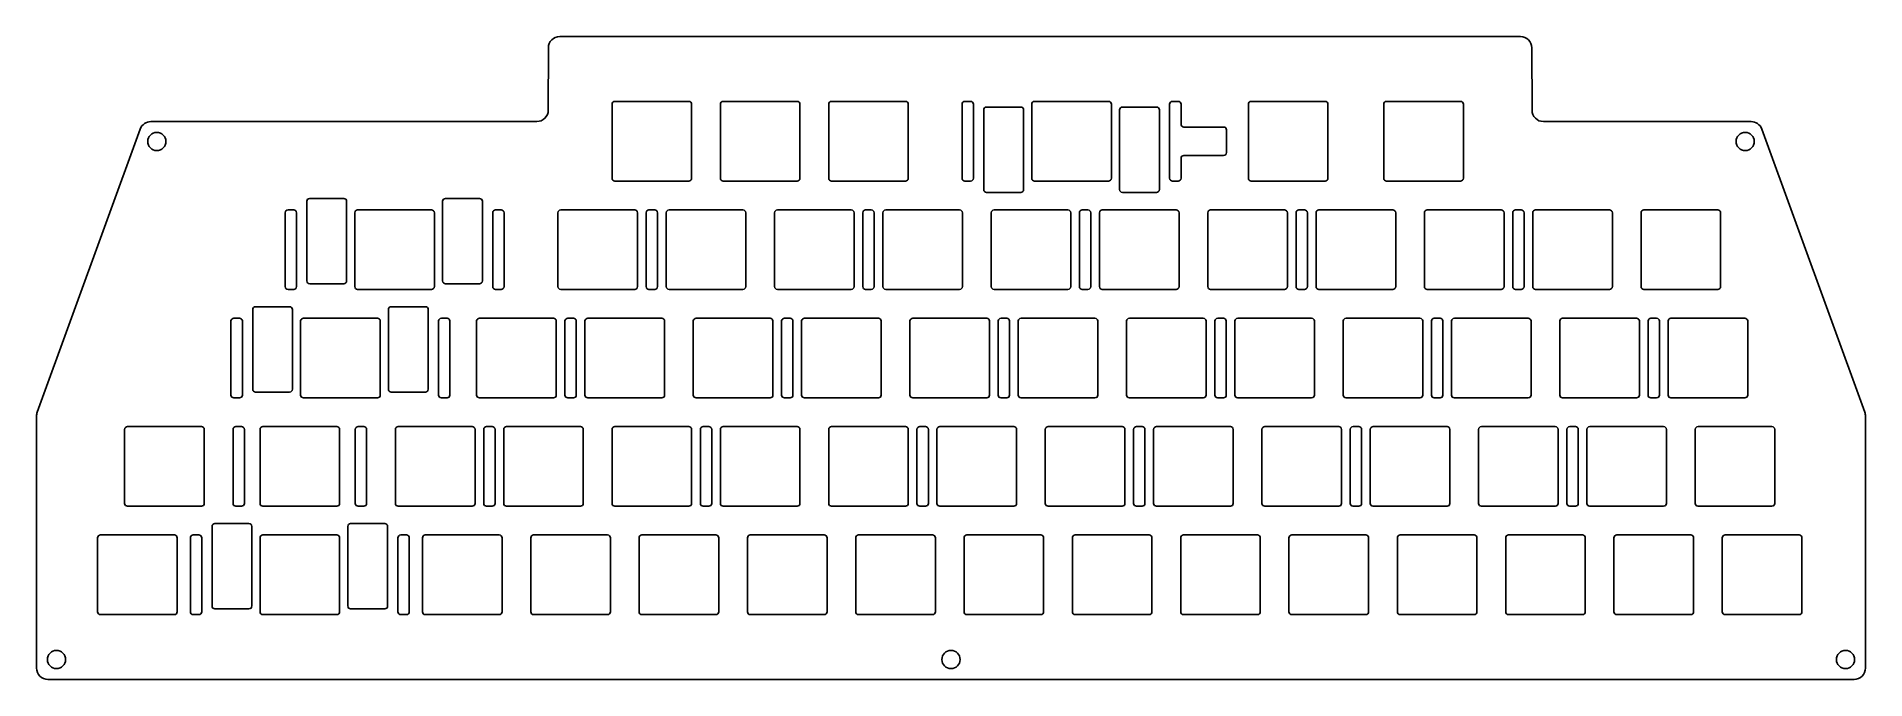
# Model space of a CAD drawing. Header units: millimetres. Extents: x -313 to 9, y -9 to 104.
import ezdxf

# ---------------------------------------------------------------- set-up
doc = ezdxf.new("R2010")
doc.units = ezdxf.units.MM
doc.layers.get('0').update_dxf_attribs({"linetype": 'CONTINUOUS'})

msp = doc.modelspace()

# ---------------------------------------------------------------- linework, layer by layer
for points in [[(6.65, -8.88, 0.414214), (8.65, -6.88), (8.65, 37.42, 0.087415), (8.53, 38.1), (-9.57, 87.87, 0.315379), (-11.45, 89.19), (-47.99, 89.19, -0.413699), (-49.99, 91.18), (-50.01, 102.13, 0.413699), (-52.01, 104.12), (-220.99, 104.12, 0.413699), (-222.99, 102.13), (-223.01, 91.18, -0.413699), (-225.01, 89.19), (-292.9, 89.19, 0.31538), (-294.78, 87.87), (-312.88, 38.1, 0.087414), (-313, 37.42), (-313, -6.88, 0.414214), (-311, -8.88)], [(-198.29, 78.72, 0.414214), (-197.79, 79.22), (-197.79, 92.22, 0.414214), (-198.29, 92.73), (-211.29, 92.73, 0.414214), (-211.79, 92.22), (-211.79, 79.22, 0.414214), (-211.29, 78.72)], [(-179.24, 78.72, 0.414214), (-178.74, 79.22), (-178.74, 92.22, 0.414214), (-179.24, 92.73), (-192.24, 92.73, 0.414214), (-192.74, 92.22), (-192.74, 79.22, 0.414214), (-192.24, 78.72)], [(-160.19, 78.72, 0.414214), (-159.69, 79.22), (-159.69, 92.22, 0.414214), (-160.19, 92.73), (-173.19, 92.73, 0.414214), (-173.69, 92.22), (-173.69, 79.22, 0.414214), (-173.19, 78.72)], [(-149.72, 92.73, 0.414214), (-150.22, 92.22), (-150.22, 79.22, 0.414214), (-149.72, 78.72), (-148.72, 78.72, 0.414214), (-148.22, 79.22), (-148.22, 92.22, 0.414214), (-148.72, 92.73)], [(-146.41, 77.22), (-146.41, 91.23, -0.414214), (-145.91, 91.73), (-139.91, 91.73, -0.414214), (-139.41, 91.23), (-139.41, 77.22, -0.414214), (-139.91, 76.72), (-145.91, 76.72, -0.414214)], [(-124.47, 78.72, 0.414214), (-123.97, 79.22), (-123.97, 92.22, 0.414214), (-124.47, 92.73), (-137.47, 92.73, 0.414214), (-137.97, 92.22), (-137.97, 79.22, 0.414214), (-137.47, 78.72)], [(-122.03, 91.73, 0.414214), (-122.53, 91.23), (-122.53, 77.22, 0.414214), (-122.03, 76.72), (-116.03, 76.72, 0.414214), (-115.53, 77.22), (-115.53, 91.23, 0.414214), (-116.03, 91.73)], [(-111.22, 83.23, 0.414214), (-111.72, 82.73), (-111.72, 79.22, -0.414214), (-112.22, 78.72), (-113.22, 78.72, -0.414214), (-113.72, 79.22), (-113.72, 92.22, -0.414214), (-113.22, 92.73), (-112.22, 92.73, -0.414214), (-111.72, 92.22), (-111.72, 88.73, 0.414214), (-111.22, 88.23), (-104.22, 88.23, -0.414214), (-103.72, 87.73), (-103.72, 83.73, -0.414214), (-104.22, 83.23)], [(-86.37, 78.72, 0.414214), (-85.87, 79.22), (-85.87, 92.22, 0.414214), (-86.37, 92.73), (-99.37, 92.73, 0.414214), (-99.87, 92.22), (-99.87, 79.22, 0.414214), (-99.37, 78.72)], [(-62.56, 78.72, 0.414214), (-62.06, 79.22), (-62.06, 92.22, 0.414214), (-62.56, 92.73), (-75.56, 92.73, 0.414214), (-76.06, 92.22), (-76.06, 79.22, 0.414214), (-75.56, 78.72)], [(-258.97, 60.67, 0.414214), (-258.47, 61.17), (-258.47, 75.17, 0.414214), (-258.97, 75.67), (-264.97, 75.67, 0.414214), (-265.47, 75.17), (-265.47, 61.17, 0.414214), (-264.97, 60.67)], [(-235.09, 60.67, 0.414214), (-234.59, 61.17), (-234.59, 75.17, 0.414214), (-235.09, 75.67), (-241.09, 75.67, 0.414214), (-241.59, 75.17), (-241.59, 61.17, 0.414214), (-241.09, 60.67)], [(-269.28, 60.17, 0.414214), (-268.78, 59.67), (-267.78, 59.67, 0.414214), (-267.28, 60.17), (-267.28, 73.17, 0.414214), (-267.78, 73.67), (-268.78, 73.67, 0.414214), (-269.28, 73.17)], [(-243.53, 59.67, 0.414214), (-243.03, 60.17), (-243.03, 73.17, 0.414214), (-243.53, 73.67), (-256.53, 73.67, 0.414214), (-257.03, 73.17), (-257.03, 60.17, 0.414214), (-256.53, 59.67)], [(-231.28, 59.67, 0.414214), (-230.78, 60.17), (-230.78, 73.17, 0.414214), (-231.28, 73.67), (-232.28, 73.67, 0.414214), (-232.78, 73.17), (-232.78, 60.17, 0.414214), (-232.28, 59.67)], [(-207.81, 59.67, 0.414214), (-207.31, 60.17), (-207.31, 73.17, 0.414214), (-207.81, 73.67), (-220.81, 73.67, 0.414214), (-221.31, 73.17), (-221.31, 60.17, 0.414214), (-220.81, 59.67)], [(-204.29, 59.67, 0.414214), (-203.79, 60.17), (-203.79, 73.17, 0.414214), (-204.29, 73.67), (-205.29, 73.67, 0.414214), (-205.79, 73.17), (-205.79, 60.17, 0.414214), (-205.29, 59.67)], [(-188.76, 59.67, 0.414214), (-188.26, 60.17), (-188.26, 73.17, 0.414214), (-188.76, 73.67), (-201.76, 73.67, 0.414214), (-202.26, 73.17), (-202.26, 60.17, 0.414214), (-201.76, 59.67)], [(-169.71, 59.67, 0.414214), (-169.21, 60.17), (-169.21, 73.17, 0.414214), (-169.71, 73.67), (-182.71, 73.67, 0.414214), (-183.21, 73.17), (-183.21, 60.17, 0.414214), (-182.71, 59.67)], [(-166.19, 59.67, 0.414214), (-165.69, 60.17), (-165.69, 73.17, 0.414214), (-166.19, 73.67), (-167.19, 73.67, 0.414214), (-167.69, 73.17), (-167.69, 60.17, 0.414214), (-167.19, 59.67)], [(-150.66, 59.67, 0.414214), (-150.16, 60.17), (-150.16, 73.17, 0.414214), (-150.66, 73.67), (-163.66, 73.67, 0.414214), (-164.16, 73.17), (-164.16, 60.17, 0.414214), (-163.66, 59.67)], [(-131.61, 59.67, 0.414214), (-131.11, 60.17), (-131.11, 73.17, 0.414214), (-131.61, 73.67), (-144.61, 73.67, 0.414214), (-145.11, 73.17), (-145.11, 60.17, 0.414214), (-144.61, 59.67)], [(-128.09, 59.67, 0.414214), (-127.59, 60.17), (-127.59, 73.17, 0.414214), (-128.09, 73.67), (-129.09, 73.67, 0.414214), (-129.59, 73.17), (-129.59, 60.17, 0.414214), (-129.09, 59.67)], [(-112.56, 59.67, 0.414214), (-112.06, 60.17), (-112.06, 73.17, 0.414214), (-112.56, 73.67), (-125.56, 73.67, 0.414214), (-126.06, 73.17), (-126.06, 60.17, 0.414214), (-125.56, 59.67)], [(-93.51, 59.67, 0.414214), (-93.01, 60.17), (-93.01, 73.17, 0.414214), (-93.51, 73.67), (-106.51, 73.67, 0.414214), (-107.01, 73.17), (-107.01, 60.17, 0.414214), (-106.51, 59.67)], [(-89.99, 59.67, 0.414214), (-89.49, 60.17), (-89.49, 73.17, 0.414214), (-89.99, 73.67), (-90.99, 73.67, 0.414214), (-91.49, 73.17), (-91.49, 60.17, 0.414214), (-90.99, 59.67)], [(-73.96, 73.17), (-73.96, 60.17, -0.414214), (-74.46, 59.67), (-87.46, 59.67, -0.414214), (-87.96, 60.17), (-87.96, 73.17, -0.414214), (-87.46, 73.67), (-74.46, 73.67, -0.414214)], [(-68.91, 60.17, 0.414214), (-68.41, 59.67), (-55.41, 59.67, 0.414214), (-54.91, 60.17), (-54.91, 73.17, 0.414214), (-55.41, 73.67), (-68.41, 73.67, 0.414214), (-68.91, 73.17)], [(-51.89, 59.67, 0.414214), (-51.39, 60.17), (-51.39, 73.17, 0.414214), (-51.89, 73.67), (-52.89, 73.67, 0.414214), (-53.39, 73.17), (-53.39, 60.17, 0.414214), (-52.89, 59.67)], [(-36.36, 59.67, 0.414214), (-35.86, 60.17), (-35.86, 73.17, 0.414214), (-36.36, 73.67), (-49.36, 73.67, 0.414214), (-49.86, 73.17), (-49.86, 60.17, 0.414214), (-49.36, 59.67)], [(-17.31, 59.67, 0.414214), (-16.81, 60.17), (-16.81, 73.17, 0.414214), (-17.31, 73.67), (-30.31, 73.67, 0.414214), (-30.81, 73.17), (-30.81, 60.17, 0.414214), (-30.31, 59.67)], [(-274.99, 42.12, 0.414214), (-274.49, 41.63), (-268.49, 41.63, 0.414214), (-267.99, 42.12), (-267.99, 56.13, 0.414214), (-268.49, 56.63), (-274.49, 56.63, 0.414214), (-274.99, 56.13)], [(-244.12, 56.13), (-244.12, 42.12, -0.414214), (-244.62, 41.63), (-250.62, 41.63, -0.414214), (-251.12, 42.12), (-251.12, 56.13, -0.414214), (-250.62, 56.63), (-244.62, 56.63, -0.414214)], [(-277.31, 40.62, 0.414214), (-276.81, 41.12), (-276.81, 54.13, 0.414214), (-277.31, 54.62), (-278.31, 54.62, 0.414214), (-278.81, 54.13), (-278.81, 41.12, 0.414214), (-278.31, 40.62)], [(-253.06, 40.62, 0.414214), (-252.56, 41.12), (-252.56, 54.13, 0.414214), (-253.06, 54.62), (-266.06, 54.62, 0.414214), (-266.56, 54.13), (-266.56, 41.12, 0.414214), (-266.06, 40.62)], [(-240.81, 40.62, 0.414214), (-240.31, 41.12), (-240.31, 54.13, 0.414214), (-240.81, 54.62), (-241.81, 54.62, 0.414214), (-242.31, 54.13), (-242.31, 41.12, 0.414214), (-241.81, 40.62)], [(-222.1, 40.62, 0.414214), (-221.6, 41.12), (-221.6, 54.13, 0.414214), (-222.1, 54.62), (-235.1, 54.62, 0.414214), (-235.6, 54.13), (-235.6, 41.12, 0.414214), (-235.1, 40.62)], [(-218.58, 40.62, 0.414214), (-218.08, 41.12), (-218.08, 54.13, 0.414214), (-218.58, 54.62), (-219.57, 54.62, 0.414214), (-220.07, 54.13), (-220.07, 41.12, 0.414214), (-219.57, 40.62)], [(-203.05, 40.62, 0.414214), (-202.55, 41.12), (-202.55, 54.13, 0.414214), (-203.05, 54.62), (-216.05, 54.62, 0.414214), (-216.55, 54.13), (-216.55, 41.12, 0.414214), (-216.05, 40.62)], [(-184, 40.62, 0.414214), (-183.5, 41.12), (-183.5, 54.13, 0.414214), (-184, 54.62), (-197, 54.62, 0.414214), (-197.5, 54.13), (-197.5, 41.12, 0.414214), (-197, 40.62)], [(-180.47, 40.62, 0.414214), (-179.98, 41.12), (-179.98, 54.13, 0.414214), (-180.47, 54.62), (-181.47, 54.62, 0.414214), (-181.97, 54.13), (-181.97, 41.12, 0.414214), (-181.47, 40.62)], [(-178.45, 41.12, 0.414214), (-177.95, 40.62), (-164.95, 40.62, 0.414214), (-164.45, 41.12), (-164.45, 54.13, 0.414214), (-164.95, 54.62), (-177.95, 54.62, 0.414214), (-178.45, 54.13)], [(-145.9, 40.62, 0.414214), (-145.4, 41.12), (-145.4, 54.13, 0.414214), (-145.9, 54.62), (-158.9, 54.62, 0.414214), (-159.4, 54.13), (-159.4, 41.12, 0.414214), (-158.9, 40.62)], [(-142.38, 40.62, 0.414214), (-141.88, 41.12), (-141.88, 54.13, 0.414214), (-142.38, 54.62), (-143.38, 54.62, 0.414214), (-143.88, 54.13), (-143.88, 41.12, 0.414214), (-143.38, 40.62)], [(-126.85, 40.62, 0.414214), (-126.35, 41.12), (-126.35, 54.13, 0.414214), (-126.85, 54.62), (-139.85, 54.62, 0.414214), (-140.35, 54.13), (-140.35, 41.12, 0.414214), (-139.85, 40.62)], [(-121.3, 41.12, 0.414214), (-120.8, 40.62), (-107.8, 40.62, 0.414214), (-107.3, 41.12), (-107.3, 54.13, 0.414214), (-107.8, 54.62), (-120.8, 54.62, 0.414214), (-121.3, 54.13)], [(-104.27, 40.62, 0.414214), (-103.77, 41.12), (-103.77, 54.13, 0.414214), (-104.27, 54.62), (-105.27, 54.62, 0.414214), (-105.77, 54.13), (-105.77, 41.12, 0.414214), (-105.27, 40.62)], [(-88.75, 40.62, 0.414214), (-88.25, 41.12), (-88.25, 54.13, 0.414214), (-88.75, 54.62), (-101.75, 54.62, 0.414214), (-102.25, 54.13), (-102.25, 41.12, 0.414214), (-101.75, 40.62)], [(-83.2, 41.12, 0.414214), (-82.7, 40.62), (-69.7, 40.62, 0.414214), (-69.2, 41.12), (-69.2, 54.13, 0.414214), (-69.7, 54.62), (-82.7, 54.62, 0.414214), (-83.2, 54.13)], [(-66.17, 40.62, 0.414214), (-65.67, 41.12), (-65.67, 54.13, 0.414214), (-66.17, 54.62), (-67.17, 54.62, 0.414214), (-67.67, 54.13), (-67.67, 41.12, 0.414214), (-67.17, 40.62)], [(-50.65, 40.62, 0.414214), (-50.15, 41.12), (-50.15, 54.13, 0.414214), (-50.65, 54.62), (-63.65, 54.62, 0.414214), (-64.15, 54.13), (-64.15, 41.12, 0.414214), (-63.65, 40.62)], [(-31.6, 40.62, 0.414214), (-31.1, 41.12), (-31.1, 54.13, 0.414214), (-31.6, 54.62), (-44.6, 54.62, 0.414214), (-45.1, 54.13), (-45.1, 41.12, 0.414214), (-44.6, 40.62)], [(-28.07, 40.62, 0.414214), (-27.57, 41.12), (-27.57, 54.13, 0.414214), (-28.07, 54.62), (-29.07, 54.62, 0.414214), (-29.57, 54.13), (-29.57, 41.12, 0.414214), (-29.07, 40.62)], [(-12.55, 40.62, 0.414214), (-12.05, 41.12), (-12.05, 54.13, 0.414214), (-12.55, 54.62), (-25.55, 54.62, 0.414214), (-26.05, 54.13), (-26.05, 41.12, 0.414214), (-25.55, 40.62)], [(-297.51, 22.07, 0.414214), (-297.01, 21.57), (-284.01, 21.57, 0.414214), (-283.51, 22.07), (-283.51, 35.08, 0.414214), (-284.01, 35.57), (-297.01, 35.57, 0.414214), (-297.51, 35.08)], [(-276.95, 21.57, 0.414214), (-276.45, 22.07), (-276.45, 35.08, 0.414214), (-276.95, 35.57), (-277.95, 35.57, 0.414214), (-278.45, 35.08), (-278.45, 22.07, 0.414214), (-277.95, 21.57)], [(-260.2, 21.57, 0.414214), (-259.7, 22.07), (-259.7, 35.08, 0.414214), (-260.2, 35.57), (-273.2, 35.57, 0.414214), (-273.7, 35.08), (-273.7, 22.07, 0.414214), (-273.2, 21.57)], [(-255.45, 21.57, 0.414214), (-254.95, 22.07), (-254.95, 35.08, 0.414214), (-255.45, 35.57), (-256.45, 35.57, 0.414214), (-256.95, 35.08), (-256.95, 22.07, 0.414214), (-256.45, 21.57)], [(-236.39, 21.57, 0.414214), (-235.89, 22.07), (-235.89, 35.08, 0.414214), (-236.39, 35.57), (-249.39, 35.57, 0.414214), (-249.89, 35.08), (-249.89, 22.07, 0.414214), (-249.39, 21.57)], [(-232.86, 21.57, 0.414214), (-232.36, 22.07), (-232.36, 35.08, 0.414214), (-232.86, 35.57), (-233.86, 35.57, 0.414214), (-234.36, 35.08), (-234.36, 22.07, 0.414214), (-233.86, 21.57)], [(-217.34, 21.57, 0.414214), (-216.84, 22.07), (-216.84, 35.08, 0.414214), (-217.34, 35.57), (-230.34, 35.57, 0.414214), (-230.84, 35.08), (-230.84, 22.07, 0.414214), (-230.34, 21.57)], [(-198.29, 21.57, 0.414214), (-197.79, 22.07), (-197.79, 35.08, 0.414214), (-198.29, 35.57), (-211.29, 35.57, 0.414214), (-211.79, 35.08), (-211.79, 22.07, 0.414214), (-211.29, 21.57)], [(-194.76, 21.57, 0.414214), (-194.26, 22.07), (-194.26, 35.08, 0.414214), (-194.76, 35.57), (-195.76, 35.57, 0.414214), (-196.26, 35.08), (-196.26, 22.07, 0.414214), (-195.76, 21.57)], [(-179.24, 21.57, 0.414214), (-178.74, 22.07), (-178.74, 35.08, 0.414214), (-179.24, 35.57), (-192.24, 35.57, 0.414214), (-192.74, 35.08), (-192.74, 22.07, 0.414214), (-192.24, 21.57)], [(-160.19, 21.57, 0.414214), (-159.69, 22.07), (-159.69, 35.08, 0.414214), (-160.19, 35.57), (-173.19, 35.57, 0.414214), (-173.69, 35.08), (-173.69, 22.07, 0.414214), (-173.19, 21.57)], [(-156.66, 21.57, 0.414214), (-156.16, 22.07), (-156.16, 35.08, 0.414214), (-156.66, 35.57), (-157.66, 35.57, 0.414214), (-158.16, 35.08), (-158.16, 22.07, 0.414214), (-157.66, 21.57)], [(-141.14, 21.57, 0.414214), (-140.64, 22.07), (-140.64, 35.08, 0.414214), (-141.14, 35.57), (-154.14, 35.57, 0.414214), (-154.64, 35.08), (-154.64, 22.07, 0.414214), (-154.14, 21.57)], [(-122.09, 21.57, 0.414214), (-121.59, 22.07), (-121.59, 35.08, 0.414214), (-122.09, 35.57), (-135.09, 35.57, 0.414214), (-135.59, 35.08), (-135.59, 22.07, 0.414214), (-135.09, 21.57)], [(-118.56, 21.57, 0.414214), (-118.06, 22.07), (-118.06, 35.08, 0.414214), (-118.56, 35.57), (-119.56, 35.57, 0.414214), (-120.06, 35.08), (-120.06, 22.07, 0.414214), (-119.56, 21.57)], [(-103.04, 21.57, 0.414214), (-102.54, 22.07), (-102.54, 35.08, 0.414214), (-103.04, 35.57), (-116.04, 35.57, 0.414214), (-116.54, 35.08), (-116.54, 22.07, 0.414214), (-116.04, 21.57)], [(-83.99, 21.57, 0.414214), (-83.49, 22.07), (-83.49, 35.08, 0.414214), (-83.99, 35.57), (-96.99, 35.57, 0.414214), (-97.49, 35.08), (-97.49, 22.07, 0.414214), (-96.99, 21.57)], [(-80.46, 21.57, 0.414214), (-79.96, 22.07), (-79.96, 35.08, 0.414214), (-80.46, 35.57), (-81.46, 35.57, 0.414214), (-81.96, 35.08), (-81.96, 22.07, 0.414214), (-81.46, 21.57)], [(-64.94, 21.57, 0.414214), (-64.44, 22.07), (-64.44, 35.08, 0.414214), (-64.94, 35.57), (-77.94, 35.57, 0.414214), (-78.44, 35.08), (-78.44, 22.07, 0.414214), (-77.94, 21.57)], [(-45.39, 35.08), (-45.39, 22.07, -0.414214), (-45.89, 21.57), (-58.89, 21.57, -0.414214), (-59.39, 22.07), (-59.39, 35.08, -0.414214), (-58.89, 35.57), (-45.89, 35.57, -0.414214)], [(-42.36, 21.57, 0.414214), (-41.86, 22.07), (-41.86, 35.08, 0.414214), (-42.36, 35.57), (-43.36, 35.57, 0.414214), (-43.86, 35.08), (-43.86, 22.07, 0.414214), (-43.36, 21.57)], [(-26.84, 21.57, 0.414214), (-26.34, 22.07), (-26.34, 35.08, 0.414214), (-26.84, 35.57), (-39.84, 35.57, 0.414214), (-40.34, 35.08), (-40.34, 22.07, 0.414214), (-39.84, 21.57)], [(-7.79, 21.57, 0.414214), (-7.29, 22.07), (-7.29, 35.08, 0.414214), (-7.79, 35.57), (-20.79, 35.57, 0.414214), (-21.29, 35.08), (-21.29, 22.07, 0.414214), (-20.79, 21.57)], [(-288.77, 2.52, 0.414214), (-288.27, 3.02), (-288.27, 16.02, 0.414214), (-288.77, 16.52), (-301.77, 16.52, 0.414214), (-302.27, 16.02), (-302.27, 3.02, 0.414214), (-301.77, 2.52)], [(-284.45, 2.52, 0.414214), (-283.95, 3.02), (-283.95, 16.02, 0.414214), (-284.45, 16.52), (-285.45, 16.52, 0.414214), (-285.95, 16.02), (-285.95, 3.02, 0.414214), (-285.45, 2.52)], [(-275.64, 3.52, 0.414214), (-275.14, 4.03), (-275.14, 18.02, 0.414214), (-275.64, 18.52), (-281.64, 18.52, 0.414214), (-282.14, 18.02), (-282.14, 4.03, 0.414214), (-281.64, 3.52)], [(-260.2, 2.52, 0.414214), (-259.7, 3.02), (-259.7, 16.02, 0.414214), (-260.2, 16.52), (-273.2, 16.52, 0.414214), (-273.7, 16.02), (-273.7, 3.02, 0.414214), (-273.2, 2.52)], [(-258.26, 4.03, 0.414214), (-257.76, 3.52), (-251.76, 3.52, 0.414214), (-251.26, 4.03), (-251.26, 18.02, 0.414214), (-251.76, 18.52), (-257.76, 18.52, 0.414214), (-258.26, 18.02)], [(-249.45, 3.02, 0.414214), (-248.95, 2.52), (-247.95, 2.52, 0.414214), (-247.45, 3.02), (-247.45, 16.02, 0.414214), (-247.95, 16.52), (-248.95, 16.52, 0.414214), (-249.45, 16.02)], [(-245.13, 3.02, 0.414214), (-244.63, 2.52), (-231.62, 2.52, 0.414214), (-231.12, 3.02), (-231.12, 16.02, 0.414214), (-231.62, 16.52), (-244.63, 16.52, 0.414214), (-245.13, 16.02)], [(-212.57, 2.52, 0.414214), (-212.07, 3.02), (-212.07, 16.02, 0.414214), (-212.57, 16.52), (-225.58, 16.52, 0.414214), (-226.08, 16.02), (-226.08, 3.02, 0.414214), (-225.58, 2.52)], [(-207.03, 3.02, 0.414214), (-206.53, 2.52), (-193.53, 2.52, 0.414214), (-193.03, 3.02), (-193.03, 16.02, 0.414214), (-193.53, 16.52), (-206.53, 16.52, 0.414214), (-207.03, 16.02)], [(-174.48, 2.52, 0.414214), (-173.98, 3.02), (-173.98, 16.02, 0.414214), (-174.48, 16.52), (-187.47, 16.52, 0.414214), (-187.97, 16.02), (-187.97, 3.02, 0.414214), (-187.47, 2.52)], [(-155.43, 2.52, 0.414214), (-154.93, 3.02), (-154.93, 16.02, 0.414214), (-155.43, 16.52), (-168.43, 16.52, 0.414214), (-168.93, 16.02), (-168.93, 3.02, 0.414214), (-168.43, 2.52)], [(-149.88, 3.02, 0.414214), (-149.38, 2.52), (-136.38, 2.52, 0.414214), (-135.88, 3.02), (-135.88, 16.02, 0.414214), (-136.38, 16.52), (-149.38, 16.52, 0.414214), (-149.88, 16.02)], [(-130.82, 3.02, 0.414214), (-130.32, 2.52), (-117.33, 2.52, 0.414214), (-116.83, 3.02), (-116.83, 16.02, 0.414214), (-117.33, 16.52), (-130.32, 16.52, 0.414214), (-130.82, 16.02)], [(-98.28, 2.52, 0.414214), (-97.78, 3.02), (-97.78, 16.02, 0.414214), (-98.28, 16.52), (-111.28, 16.52, 0.414214), (-111.78, 16.02), (-111.78, 3.02, 0.414214), (-111.28, 2.52)], [(-79.22, 2.52, 0.414214), (-78.72, 3.02), (-78.72, 16.02, 0.414214), (-79.22, 16.52), (-92.22, 16.52, 0.414214), (-92.73, 16.02), (-92.73, 3.02, 0.414214), (-92.22, 2.52)], [(-60.17, 2.52, 0.414214), (-59.68, 3.02), (-59.68, 16.02, 0.414214), (-60.17, 16.52), (-73.17, 16.52, 0.414214), (-73.67, 16.02), (-73.67, 3.02, 0.414214), (-73.17, 2.52)], [(-41.13, 2.52, 0.414214), (-40.62, 3.02), (-40.62, 16.02, 0.414214), (-41.13, 16.52), (-54.13, 16.52, 0.414214), (-54.62, 16.02), (-54.62, 3.02, 0.414214), (-54.13, 2.52)], [(-21.58, 16.02), (-21.58, 3.02, -0.414214), (-22.07, 2.52), (-35.08, 2.52, -0.414214), (-35.58, 3.02), (-35.58, 16.02, -0.414214), (-35.08, 16.52), (-22.07, 16.52, -0.414214)], [(-3.03, 2.52, 0.414214), (-2.52, 3.02), (-2.52, 16.02, 0.414214), (-3.03, 16.52), (-16.02, 16.52, 0.414214), (-16.53, 16.02), (-16.53, 3.02, 0.414214), (-16.02, 2.52)]]:
    msp.add_lwpolyline(points, format="xyb", close=True)
for centre in [(-291.85, 85.69), (-12.5, 85.69), (-309.5, -5.38), (-152.17, -5.38), (5.15, -5.38)]:
    msp.add_circle(centre, 1.6)

doc.saveas('drawing.dxf')
